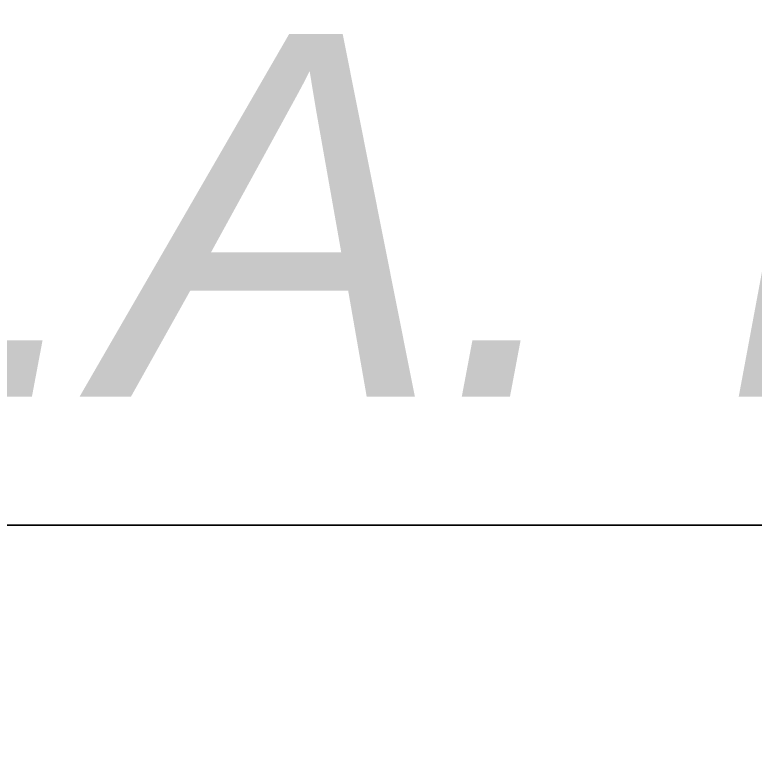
# Model space of a CAD drawing. Header units: millimetres. Extents: x 1322820 to 1391563, y 1051909 to 1098256.
# Drawn here: x 1364204.6 to 1364408.7, y 1068188.9 to 1068389.6 of the extents above; entities that cross this region are included whole.
import ezdxf

# ---------------------------------------------------------------- set-up
doc = ezdxf.new("R2010")
doc.units = ezdxf.units.MM
doc.header["$MEASUREMENT"] = 0
doc.linetypes.add('AStair_dashed', pattern=[1800, 800, -1000])
doc.layers.get('0').update_dxf_attribs({"true_color": 0x787878})
for name, color, linetype, lineweight, true_color in [('instalatii - echipamente_Pen_No__21', 7, 'Continuous', 20, 0x787878), ('New_instalatii - echipamente_Pen_No__1', 7, 'Continuous', 13, 0x787878), ('New_instalatii - echipamente_Pen_No__21', 7, 'Continuous', 20, 0x787878)]:
    doc.layers.add(name, color=color, linetype=linetype, lineweight=lineweight, true_color=true_color)
doc.styles.add('GENERATED_STYLE_3', font='ariali.ttf')

# ---------------------------------------------------------------- blocks, each defined once
blk = doc.blocks.new('terasa')
at = {"layer": 'instalatii - echipamente_Pen_No__21', "linetype": 'Continuous', "lineweight": 20}
blk.add_line((1365933.381, 1068248.727), (1363166.663, 1068248.727), dxfattribs=at)
at = {"layer": 'instalatii - echipamente_Pen_No__21', "linetype": 'AStair_dashed', "lineweight": 20, "flags": 128}
blk.add_lwpolyline([(1363165.407, 1068248.727), (1365934.637, 1068248.727), (1365934.637, 1067526.748), (1363165.407, 1067526.748)], close=True, dxfattribs=at)
at = {"layer": 'New_instalatii - echipamente_Pen_No__21', "linetype": 'Continuous', "lineweight": 20, "flags": 128}
blk.add_lwpolyline([(1363165.407, 1068248.727), (1365934.637, 1068248.727)], dxfattribs=at)
at = {"layer": 'New_instalatii - echipamente_Pen_No__1', "linetype": 'Continuous', "lineweight": 13, "insert": (1364935.707, 1068254.144), "char_height": 100, "attachment_point": 8, "style": 'GENERATED_STYLE_3'}
blk.add_mtext('\\A1;C.T.A. BLOC OPERATOR (E4)', dxfattribs=at)

msp = doc.modelspace()

# ---------------------------------------------------------------- block references
msp.add_blockref('terasa', (0, 0))

doc.saveas('drawing.dxf')
